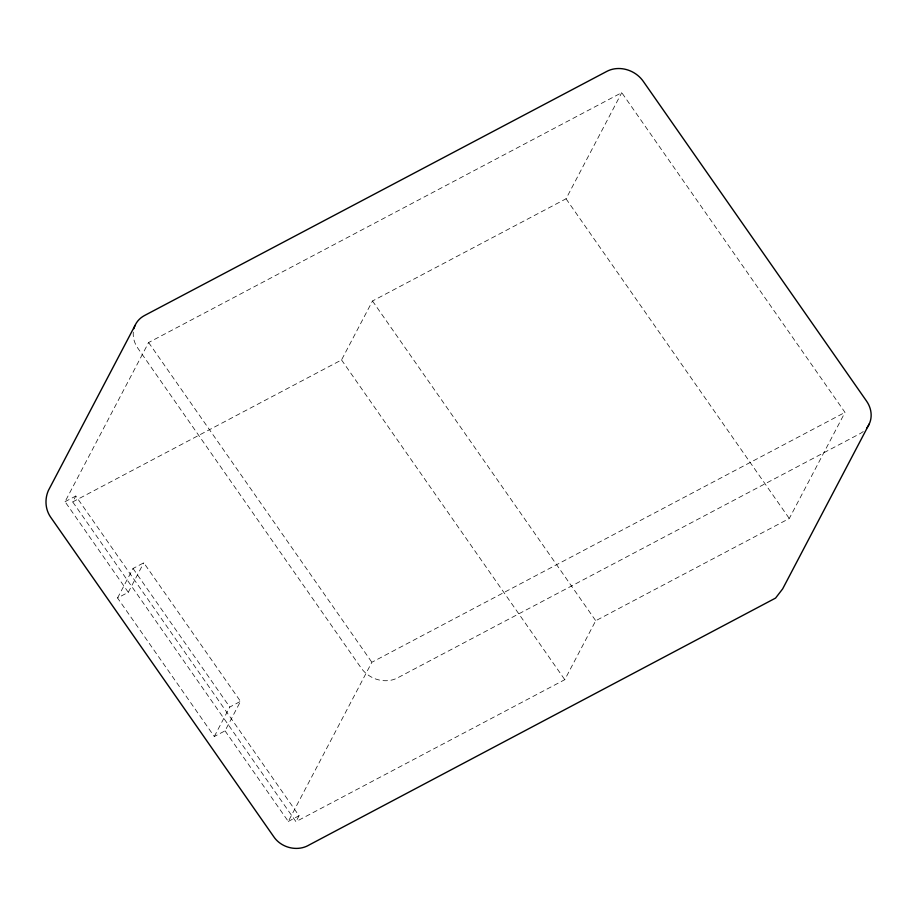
<?xml version="1.0" encoding="UTF-8"?>
<svg xmlns="http://www.w3.org/2000/svg" width="917" height="917" viewBox="0 0 917 917"><rect width="100%" height="100%" fill="white"/><g stroke="black" fill="none" stroke-linecap="round" stroke-linejoin="round"><path stroke-width="0.69" stroke-dasharray="4.58 3.44" d="M117.548 597.976L133.022 568.494L143.774 562.82L240.518 701.367L225.043 730.849L214.291 736.523L117.548 597.976L128.3 592.29L65.05 501.702L148.611 342.534L621.749 92.663L845.004 412.398L789.285 518.506L595.729 620.729L564.78 679.68L295.95 821.655L72.707 501.92L75.802 496.028L299.045 815.752L295.95 821.655M128.3 592.29L143.774 562.82M72.707 501.92L341.537 359.945L372.485 300.994L566.041 198.783L621.749 92.663M214.291 736.523L229.766 707.053L240.518 701.367M225.043 730.849L288.293 821.437L371.866 662.269L845.004 412.398M65.05 501.702L75.802 496.028M288.293 821.437L299.045 815.752M566.041 198.783L789.285 518.506M372.485 300.994L595.729 620.729M341.537 359.945L564.78 679.68M148.611 342.534L371.866 662.269M133.022 568.494L229.766 707.053M133.297 332.114A26.88 23.349 27.7 0 0 137.859 348.219L361.103 667.943A26.88 23.349 27.7 0 0 397.497 677.904L859.882 433.718A26.88 23.349 27.7 0 0 863.791 431.082"/><path stroke-width="1.38" d="M135.04 325.443L48.383 490.503C44.646 498.974 45.231 509.222 50.469 516.924L273.713 836.659C281.267 847.95 297.635 851.985 309.35 844.855L775.564 598.09L782.659 588.874L869.327 423.814M866.978 427.746A26.88 23.349 27.7 0 0 866.508 401.038L643.253 81.315A26.88 23.349 27.7 0 0 606.871 71.354L144.485 315.54A26.88 23.349 27.7 0 0 133.893 328.699"/></g></svg>
